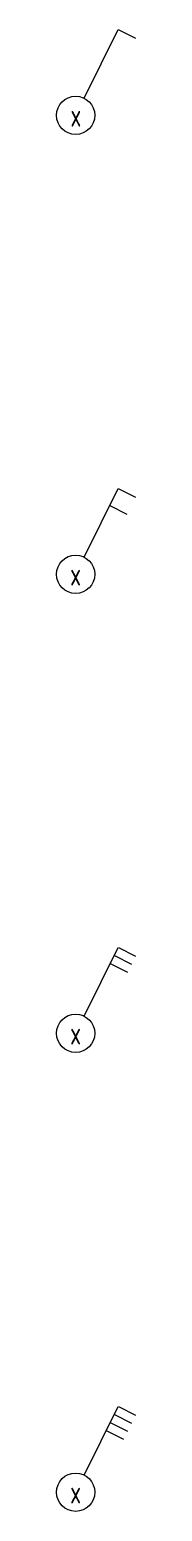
# Model space of a CAD drawing. Header units: metres. Extents: x -162 to 83385, y -62392 to -1971.
# Drawn here: x -43 to 133, y -5284 to -1998 of the extents above; entities that cross this region are included whole.
import ezdxf
from ezdxf.enums import TextEntityAlignment as Align

# ---------------------------------------------------------------- set-up
doc = ezdxf.new("R2010")
doc.units = ezdxf.units.M
doc.header["$LTSCALE"] = 0.5
for name, color, linetype, lineweight in [('ELIN_Attribut_01_Produkt_ID', 7, 'Continuous', 0), ('ELIN_Attribut_02_Stromkreis', 7, 'Continuous', 0), ('ELIN_Attribut_03_Verteilerbereich', 7, 'Continuous', 0), ('ELIN_Attribut_04_Montagehoehe', 7, 'Continuous', 0), ('ELIN_Attribut_05_Montageart', 7, 'Continuous', 0), ('ELIN_Attribut_06_Tuernummer', 7, 'Continuous', 0), ('ELIN_Attribut_07_Bemerkung', 7, 'Continuous', 0), ('ELIN_Attribut_08_Adresse', 7, 'Continuous', 0), ('ELIN_Attribut_10_AKZ1', 7, 'Continuous', 0), ('ELIN_Attribut_11_AKZ2', 7, 'Continuous', 0), ('ELIN_Attribut_12_Sonstiges1', 7, 'Continuous', 0), ('ELIN_Attribut_13_Sonstiges2', 7, 'Continuous', 0), ('ELIN_Attribut_14_Bauteil', 7, 'Continuous', 0), ('ELIN_Attribut_15_Ebene', 7, 'Continuous', 0), ('ELIN_Attribut_16_Raumnummer', 7, 'Continuous', 0), ('ELIN_Attribut_17_Raumname', 7, 'Continuous', 0), ('ELIN_Attribut_18_Montageabschnitt', 7, 'Continuous', 0), ('ELIN_Attribut_Basispunkt', 2, 'Continuous', 0), ('ELIN_Attribute_GEMOS', 11, 'Continuous', 0), ('ELIN_STS_WA_Schaltgeraete', 7, 'Continuous', 0)]:
    doc.layers.add(name, color=color, linetype=linetype, lineweight=lineweight)
doc.layers.get('0').off()
doc.styles.add('ELIN_Attribute', font='isocp.shx', dxfattribs={"width": 0.8})

# ---------------------------------------------------------------- blocks, each defined once
blk = doc.blocks.new('*U590')
at = {"color": 0}
for p, q in [((19, 38), (95, 190.1)), ((95, 190.1), (133, 171.1))]:
    blk.add_line(p, q, dxfattribs=at)
blk.add_circle((0, 0), 42.5, dxfattribs=at)
at = {"layer": 'ELIN_Attribut_01_Produkt_ID', "style": 'ELIN_Attribute', "width": 0.8, "flags": 8}
blk.add_attdef('01_PRODUKT_ID', (196.7, -18.9, 0), '', height=150, dxfattribs=at)
at = {"layer": 'ELIN_Attribut_02_Stromkreis', "style": 'ELIN_Attribute', "width": 0.8, "flags": 8}
blk.add_attdef('02_STROMKREIS', (194.3, 187.3, 0), '', height=150, dxfattribs=at)
at = {"layer": 'ELIN_Attribut_03_Verteilerbereich', "style": 'ELIN_Attribute', "width": 0.8, "flags": 8}
blk.add_attdef('03_VERTEILERBEREICH', (-247.5, -404.4, 0), '', height=125, dxfattribs=at)
at = {"layer": 'ELIN_Attribut_04_Montagehoehe', "style": 'ELIN_Attribute', "width": 0.8, "flags": 8}
blk.add_attdef('04_MONTAGEHOEHE', text='', height=125, dxfattribs=at).set_placement((-104.9, -14.6, 0), align=Align.RIGHT)
at = {"layer": 'ELIN_Attribut_05_Montageart', "style": 'ELIN_Attribute', "width": 0.8, "flags": 8}
blk.add_attdef('05_MONTAGEART', (168.4, -204.4, 0), '', height=125, dxfattribs=at)
at = {"layer": 'ELIN_Attribut_06_Tuernummer', "style": 'ELIN_Attribute', "width": 0.8, "flags": 8}
blk.add_attdef('06_TUERNUMMER', text='', height=125, dxfattribs=at).set_placement((-104.9, -214.6, 0), align=Align.RIGHT)
at = {"layer": 'ELIN_Attribut_07_Bemerkung', "style": 'ELIN_Attribute', "width": 0.8, "flags": 8}
blk.add_attdef('07_BEMERKUNG', (-247.5, -604.4, 0), '', height=125, dxfattribs=at)
at = {"layer": 'ELIN_Attribut_08_Adresse', "style": 'ELIN_Attribute', "width": 0.8, "flags": 8}
blk.add_attdef('08_ADRESSE', (-247.5, -804.4, 0), '', height=125, dxfattribs=at)
at = {"layer": 'ELIN_Attribut_10_AKZ1', "style": 'ELIN_Attribute', "width": 0.8, "flags": 8}
blk.add_attdef('10_AKZ1', (-247.5, -1204.4, 0), '', height=125, dxfattribs=at)
at = {"layer": 'ELIN_Attribut_11_AKZ2', "style": 'ELIN_Attribute', "width": 0.8, "flags": 8}
blk.add_attdef('11_AKZ2', (-247.5, -1404.4, 0), '', height=125, dxfattribs=at)
at = {"layer": 'ELIN_Attribut_12_Sonstiges1', "style": 'ELIN_Attribute', "width": 0.8, "flags": 8}
blk.add_attdef('12_SONSTIGES1', (-247.5, -1604.4, 0), '', height=125, dxfattribs=at)
at = {"layer": 'ELIN_Attribut_13_Sonstiges2', "style": 'ELIN_Attribute', "width": 0.8, "flags": 8}
blk.add_attdef('13_SONSTIGES2', (-247.5, -1804.4, 0), '', height=125, dxfattribs=at)
at = {"layer": 'ELIN_Attribut_14_Bauteil', "style": 'ELIN_Attribute', "width": 0.8, "flags": 8}
blk.add_attdef('14_BAUTEIL', (-247.5, -2004.4, 0), '', height=125, dxfattribs=at)
at = {"layer": 'ELIN_Attribut_15_Ebene', "style": 'ELIN_Attribute', "width": 0.8, "flags": 8}
blk.add_attdef('15_EBENE', (-247.5, -2204.4, 0), '', height=125, dxfattribs=at)
at = {"layer": 'ELIN_Attribut_16_Raumnummer', "style": 'ELIN_Attribute', "width": 0.8, "flags": 8}
blk.add_attdef('16_RAUMNUMMER', (-247.5, -2404.4, 0), '', height=125, dxfattribs=at)
at = {"layer": 'ELIN_Attribut_17_Raumname', "style": 'ELIN_Attribute', "width": 0.8, "flags": 8}
blk.add_attdef('17_RAUMNAME', (-247.5, -2604.4, 0), '', height=125, dxfattribs=at)
at = {"layer": 'ELIN_Attribut_18_Montageabschnitt', "style": 'ELIN_Attribute', "width": 0.8, "flags": 8}
blk.add_attdef('18_MONTAGEABSCHNITT', (-247.5, -2804.4, 0), '', height=125, dxfattribs=at)
at = {"layer": 'ELIN_Attribut_Basispunkt', "style": 'ELIN_Attribute', "width": 0.8, "flags": 8}
blk.add_attdef('Basispunkt', text='', height=50, dxfattribs=at).set_placement((0.5, 0.1), align=Align.MIDDLE)
at = {"layer": 'ELIN_Attribute_GEMOS', "style": 'ELIN_Attribute', "width": 0.6}
for tag, p in [('G01_PRO02ID', (1620.5, 183.6)), ('G02_BEZEICHNUNG', (1620.5, -14.6, 0)), ('G03_DESCRIPTION', (1620.5, -204.4, 0)), ('G04_GEMOS-SYMBOL', (1623.8, -404.4, 0)), ('G05_GEMOS-TYP', (1623.8, -604.4, 0)), ('G06_ORTSKENNUNG', (1620.5, -804.4, 0)), ('G08_FREI1', (1620.5, -1004.4, 0)), ('G08_FREI2', (1620.5, -1204.4, 0))]:
    blk.add_attdef(tag, p, '', height=125, dxfattribs=at)
blk = doc.blocks.new('ELIN_STS_AUSSCHALTER_2P')
at = {"color": 0}
for p, q in [((19, 38), (95, 190.1)), ((95, 190.1), (133, 171.1)), ((76.1, 152.2), (114.1, 133.2))]:
    blk.add_line(p, q, dxfattribs=at)
blk.add_circle((0, 0), 42.5, dxfattribs=at)
at = {"layer": 'ELIN_Attribut_01_Produkt_ID', "style": 'ELIN_Attribute', "width": 0.8, "flags": 8}
blk.add_attdef('01_PRODUKT_ID', (168, -15.5, 0), '', height=150, dxfattribs=at)
at = {"layer": 'ELIN_Attribut_02_Stromkreis', "style": 'ELIN_Attribute', "width": 0.8, "flags": 8}
blk.add_attdef('02_STROMKREIS', (168, 186, 0), '', height=150, dxfattribs=at)
at = {"layer": 'ELIN_Attribut_03_Verteilerbereich', "style": 'ELIN_Attribute', "width": 0.8, "flags": 8}
blk.add_attdef('03_VERTEILERBEREICH', (-247.5, -404.4, 0), '', height=125, dxfattribs=at)
at = {"layer": 'ELIN_Attribut_04_Montagehoehe', "style": 'ELIN_Attribute', "width": 0.8, "flags": 8}
blk.add_attdef('04_MONTAGEHOEHE', text='', height=125, dxfattribs=at).set_placement((-104.9, -14.6, 0), align=Align.RIGHT)
at = {"layer": 'ELIN_Attribut_05_Montageart', "style": 'ELIN_Attribute', "width": 0.8, "flags": 8}
blk.add_attdef('05_MONTAGEART', (168.4, -204.4, 0), '', height=125, dxfattribs=at)
at = {"layer": 'ELIN_Attribut_06_Tuernummer', "style": 'ELIN_Attribute', "width": 0.8, "flags": 8}
blk.add_attdef('06_TUERNUMMER', text='', height=125, dxfattribs=at).set_placement((-104.9, -214.6, 0), align=Align.RIGHT)
at = {"layer": 'ELIN_Attribut_07_Bemerkung', "style": 'ELIN_Attribute', "width": 0.8, "flags": 8}
blk.add_attdef('07_BEMERKUNG', (-247.5, -604.4, 0), '', height=125, dxfattribs=at)
at = {"layer": 'ELIN_Attribut_08_Adresse', "style": 'ELIN_Attribute', "width": 0.8, "flags": 8}
blk.add_attdef('08_ADRESSE', (-247.5, -804.4, 0), '', height=125, dxfattribs=at)
at = {"layer": 'ELIN_Attribut_10_AKZ1', "style": 'ELIN_Attribute', "width": 0.8, "flags": 8}
blk.add_attdef('10_AKZ1', (-247.5, -1204.4, 0), '', height=125, dxfattribs=at)
at = {"layer": 'ELIN_Attribut_11_AKZ2', "style": 'ELIN_Attribute', "width": 0.8, "flags": 8}
blk.add_attdef('11_AKZ2', (-247.5, -1404.4, 0), '', height=125, dxfattribs=at)
at = {"layer": 'ELIN_Attribut_12_Sonstiges1', "style": 'ELIN_Attribute', "width": 0.8, "flags": 8}
blk.add_attdef('12_SONSTIGES1', (-247.5, -1604.4, 0), '', height=125, dxfattribs=at)
at = {"layer": 'ELIN_Attribut_13_Sonstiges2', "style": 'ELIN_Attribute', "width": 0.8, "flags": 8}
blk.add_attdef('13_SONSTIGES2', (-247.5, -1804.4, 0), '', height=125, dxfattribs=at)
at = {"layer": 'ELIN_Attribut_14_Bauteil', "style": 'ELIN_Attribute', "width": 0.8, "flags": 8}
blk.add_attdef('14_BAUTEIL', (-247.5, -2004.4, 0), '', height=125, dxfattribs=at)
at = {"layer": 'ELIN_Attribut_15_Ebene', "style": 'ELIN_Attribute', "width": 0.8, "flags": 8}
blk.add_attdef('15_EBENE', (-247.5, -2204.4, 0), '', height=125, dxfattribs=at)
at = {"layer": 'ELIN_Attribut_16_Raumnummer', "style": 'ELIN_Attribute', "width": 0.8, "flags": 8}
blk.add_attdef('16_RAUMNUMMER', (-247.5, -2404.4, 0), '', height=125, dxfattribs=at)
at = {"layer": 'ELIN_Attribut_17_Raumname', "style": 'ELIN_Attribute', "width": 0.8, "flags": 8}
blk.add_attdef('17_RAUMNAME', (-247.5, -2604.4, 0), '', height=125, dxfattribs=at)
at = {"layer": 'ELIN_Attribut_18_Montageabschnitt', "style": 'ELIN_Attribute', "width": 0.8, "flags": 8}
blk.add_attdef('18_MONTAGEABSCHNITT', (-247.5, -2804.4, 0), '', height=125, dxfattribs=at)
at = {"layer": 'ELIN_Attribut_Basispunkt', "style": 'ELIN_Attribute', "width": 0.8, "flags": 8}
blk.add_attdef('Basispunkt', text='', height=50, dxfattribs=at).set_placement((0, 0), align=Align.MIDDLE)
at = {"layer": 'ELIN_Attribute_GEMOS', "style": 'ELIN_Attribute', "width": 0.6}
for tag, p in [('G01_PRO02ID', (1620.5, 183.6)), ('G02_BEZEICHNUNG', (1620.5, -14.6, 0)), ('G03_DESCRIPTION', (1620.5, -204.4, 0)), ('G04_GEMOS-SYMBOL', (1623.8, -404.4, 0)), ('G05_GEMOS-TYP', (1623.8, -604.4, 0)), ('G06_ORTSKENNUNG', (1620.5, -804.4, 0)), ('G08_FREI1', (1620.5, -1004.4, 0)), ('G08_FREI2', (1620.5, -1204.4, 0))]:
    blk.add_attdef(tag, p, '', height=125, dxfattribs=at)
blk = doc.blocks.new('ELIN_STS_AUSSCHALTER_3P')
at = {"color": 0}
for p, q in [((19, 38), (95, 190.1)), ((86.2, 172.4), (124.2, 153.4)), ((95.1, 190.3), (133.1, 171.2)), ((77.2, 154.5), (115.2, 135.5))]:
    blk.add_line(p, q, dxfattribs=at)
blk.add_circle((0, 0), 42.5, dxfattribs=at)
at = {"layer": 'ELIN_Attribut_01_Produkt_ID', "style": 'ELIN_Attribute', "width": 0.8, "flags": 8}
blk.add_attdef('01_PRODUKT_ID', (168.4, -14.6, 0), '', height=150, dxfattribs=at)
at = {"layer": 'ELIN_Attribut_02_Stromkreis', "style": 'ELIN_Attribute', "width": 0.8, "flags": 8}
blk.add_attdef('02_STROMKREIS', (168, 185.4, 0), '', height=150, dxfattribs=at)
at = {"layer": 'ELIN_Attribut_03_Verteilerbereich', "style": 'ELIN_Attribute', "width": 0.8, "flags": 8}
blk.add_attdef('03_VERTEILERBEREICH', (-247.5, -404.4, 0), '', height=125, dxfattribs=at)
at = {"layer": 'ELIN_Attribut_04_Montagehoehe', "style": 'ELIN_Attribute', "width": 0.8, "flags": 8}
blk.add_attdef('04_MONTAGEHOEHE', text='', height=125, dxfattribs=at).set_placement((-104.9, -14.6, 0), align=Align.RIGHT)
at = {"layer": 'ELIN_Attribut_05_Montageart', "style": 'ELIN_Attribute', "width": 0.8, "flags": 8}
blk.add_attdef('05_MONTAGEART', (168.4, -204.4, 0), '', height=125, dxfattribs=at)
at = {"layer": 'ELIN_Attribut_06_Tuernummer', "style": 'ELIN_Attribute', "width": 0.8, "flags": 8}
blk.add_attdef('06_TUERNUMMER', text='', height=125, dxfattribs=at).set_placement((-104.9, -214.6, 0), align=Align.RIGHT)
at = {"layer": 'ELIN_Attribut_07_Bemerkung', "style": 'ELIN_Attribute', "width": 0.8, "flags": 8}
blk.add_attdef('07_BEMERKUNG', (-247.5, -604.4, 0), '', height=125, dxfattribs=at)
at = {"layer": 'ELIN_Attribut_08_Adresse', "style": 'ELIN_Attribute', "width": 0.8, "flags": 8}
blk.add_attdef('08_ADRESSE', (-247.5, -804.4, 0), '', height=125, dxfattribs=at)
at = {"layer": 'ELIN_Attribut_10_AKZ1', "style": 'ELIN_Attribute', "width": 0.8, "flags": 8}
blk.add_attdef('10_AKZ1', (-247.5, -1204.4, 0), '', height=125, dxfattribs=at)
at = {"layer": 'ELIN_Attribut_11_AKZ2', "style": 'ELIN_Attribute', "width": 0.8, "flags": 8}
blk.add_attdef('11_AKZ2', (-247.5, -1404.4, 0), '', height=125, dxfattribs=at)
at = {"layer": 'ELIN_Attribut_12_Sonstiges1', "style": 'ELIN_Attribute', "width": 0.8, "flags": 8}
blk.add_attdef('12_SONSTIGES1', (-247.5, -1604.4, 0), '', height=125, dxfattribs=at)
at = {"layer": 'ELIN_Attribut_13_Sonstiges2', "style": 'ELIN_Attribute', "width": 0.8, "flags": 8}
blk.add_attdef('13_SONSTIGES2', (-247.5, -1804.4, 0), '', height=125, dxfattribs=at)
at = {"layer": 'ELIN_Attribut_14_Bauteil', "style": 'ELIN_Attribute', "width": 0.8, "flags": 8}
blk.add_attdef('14_BAUTEIL', (-247.5, -2004.4, 0), '', height=125, dxfattribs=at)
at = {"layer": 'ELIN_Attribut_15_Ebene', "style": 'ELIN_Attribute', "width": 0.8, "flags": 8}
blk.add_attdef('15_EBENE', (-247.5, -2204.4, 0), '', height=125, dxfattribs=at)
at = {"layer": 'ELIN_Attribut_16_Raumnummer', "style": 'ELIN_Attribute', "width": 0.8, "flags": 8}
blk.add_attdef('16_RAUMNUMMER', (-247.5, -2404.4, 0), '', height=125, dxfattribs=at)
at = {"layer": 'ELIN_Attribut_17_Raumname', "style": 'ELIN_Attribute', "width": 0.8, "flags": 8}
blk.add_attdef('17_RAUMNAME', (-247.5, -2604.4, 0), '', height=125, dxfattribs=at)
at = {"layer": 'ELIN_Attribut_18_Montageabschnitt', "style": 'ELIN_Attribute', "width": 0.8, "flags": 8}
blk.add_attdef('18_MONTAGEABSCHNITT', (-247.5, -2804.4, 0), '', height=125, dxfattribs=at)
at = {"layer": 'ELIN_Attribut_Basispunkt', "style": 'ELIN_Attribute', "width": 0.8, "flags": 8}
blk.add_attdef('Basispunkt', text='', height=50, dxfattribs=at).set_placement((0, 0), align=Align.MIDDLE)
at = {"layer": 'ELIN_Attribute_GEMOS', "style": 'ELIN_Attribute', "width": 0.6}
for tag, p in [('G01_PRO02ID', (1620.5, 183.6)), ('G02_BEZEICHNUNG', (1620.5, -14.6, 0)), ('G03_DESCRIPTION', (1620.5, -204.4, 0)), ('G04_GEMOS-SYMBOL', (1623.8, -404.4, 0)), ('G05_GEMOS-TYP', (1623.8, -604.4, 0)), ('G06_ORTSKENNUNG', (1620.5, -804.4, 0)), ('G08_FREI1', (1620.5, -1004.4, 0)), ('G08_FREI2', (1620.5, -1204.4, 0))]:
    blk.add_attdef(tag, p, '', height=125, dxfattribs=at)
blk = doc.blocks.new('ELIN_STS_AUSSCHALTER_ALLP')
at = {"color": 0}
for p, q in [((19, 38), (95, 190.1)), ((86.2, 172.4), (124.2, 153.4)), ((95.1, 190.3), (133.1, 171.2)), ((68.3, 136.6), (106.3, 117.6)), ((77.2, 154.5), (115.2, 135.5))]:
    blk.add_line(p, q, dxfattribs=at)
blk.add_circle((0, 0), 42.5, dxfattribs=at)
at = {"layer": 'ELIN_Attribut_01_Produkt_ID', "style": 'ELIN_Attribute', "width": 0.8, "flags": 8}
blk.add_attdef('01_PRODUKT_ID', (168.4, -14.6, 0), '', height=150, dxfattribs=at)
at = {"layer": 'ELIN_Attribut_02_Stromkreis', "style": 'ELIN_Attribute', "width": 0.8, "flags": 8}
blk.add_attdef('02_STROMKREIS', (168.4, 185.4, 0), '', height=150, dxfattribs=at)
at = {"layer": 'ELIN_Attribut_03_Verteilerbereich', "style": 'ELIN_Attribute', "width": 0.8, "flags": 8}
blk.add_attdef('03_VERTEILERBEREICH', (-247.5, -404.4, 0), '', height=125, dxfattribs=at)
at = {"layer": 'ELIN_Attribut_04_Montagehoehe', "style": 'ELIN_Attribute', "width": 0.8, "flags": 8}
blk.add_attdef('04_MONTAGEHOEHE', text='', height=125, dxfattribs=at).set_placement((-104.9, -14.6, 0), align=Align.RIGHT)
at = {"layer": 'ELIN_Attribut_05_Montageart', "style": 'ELIN_Attribute', "width": 0.8, "flags": 8}
blk.add_attdef('05_MONTAGEART', (168.4, -204.4, 0), '', height=125, dxfattribs=at)
at = {"layer": 'ELIN_Attribut_06_Tuernummer', "style": 'ELIN_Attribute', "width": 0.8, "flags": 8}
blk.add_attdef('06_TUERNUMMER', text='', height=125, dxfattribs=at).set_placement((-104.9, -214.6, 0), align=Align.RIGHT)
at = {"layer": 'ELIN_Attribut_07_Bemerkung', "style": 'ELIN_Attribute', "width": 0.8, "flags": 8}
blk.add_attdef('07_BEMERKUNG', (-247.5, -604.4, 0), '', height=125, dxfattribs=at)
at = {"layer": 'ELIN_Attribut_08_Adresse', "style": 'ELIN_Attribute', "width": 0.8, "flags": 8}
blk.add_attdef('08_ADRESSE', (-247.5, -804.4, 0), '', height=125, dxfattribs=at)
at = {"layer": 'ELIN_Attribut_10_AKZ1', "style": 'ELIN_Attribute', "width": 0.8, "flags": 8}
blk.add_attdef('10_AKZ1', (-247.5, -1204.4, 0), '', height=125, dxfattribs=at)
at = {"layer": 'ELIN_Attribut_11_AKZ2', "style": 'ELIN_Attribute', "width": 0.8, "flags": 8}
blk.add_attdef('11_AKZ2', (-247.5, -1404.4, 0), '', height=125, dxfattribs=at)
at = {"layer": 'ELIN_Attribut_12_Sonstiges1', "style": 'ELIN_Attribute', "width": 0.8, "flags": 8}
blk.add_attdef('12_SONSTIGES1', (-247.5, -1604.4, 0), '', height=125, dxfattribs=at)
at = {"layer": 'ELIN_Attribut_13_Sonstiges2', "style": 'ELIN_Attribute', "width": 0.8, "flags": 8}
blk.add_attdef('13_SONSTIGES2', (-247.5, -1804.4, 0), '', height=125, dxfattribs=at)
at = {"layer": 'ELIN_Attribut_14_Bauteil', "style": 'ELIN_Attribute', "width": 0.8, "flags": 8}
blk.add_attdef('14_BAUTEIL', (-247.5, -2004.4, 0), '', height=125, dxfattribs=at)
at = {"layer": 'ELIN_Attribut_15_Ebene', "style": 'ELIN_Attribute', "width": 0.8, "flags": 8}
blk.add_attdef('15_EBENE', (-247.5, -2204.4, 0), '', height=125, dxfattribs=at)
at = {"layer": 'ELIN_Attribut_16_Raumnummer', "style": 'ELIN_Attribute', "width": 0.8, "flags": 8}
blk.add_attdef('16_RAUMNUMMER', (-247.5, -2404.4, 0), '', height=125, dxfattribs=at)
at = {"layer": 'ELIN_Attribut_17_Raumname', "style": 'ELIN_Attribute', "width": 0.8, "flags": 8}
blk.add_attdef('17_RAUMNAME', (-247.5, -2604.4, 0), '', height=125, dxfattribs=at)
at = {"layer": 'ELIN_Attribut_18_Montageabschnitt', "style": 'ELIN_Attribute', "width": 0.8, "flags": 8}
blk.add_attdef('18_MONTAGEABSCHNITT', (-247.5, -2804.4, 0), '', height=125, dxfattribs=at)
at = {"layer": 'ELIN_Attribut_Basispunkt', "style": 'ELIN_Attribute', "width": 0.8, "flags": 8}
blk.add_attdef('Basispunkt', text='', height=50, dxfattribs=at).set_placement((0, 0), align=Align.MIDDLE)
at = {"layer": 'ELIN_Attribute_GEMOS', "style": 'ELIN_Attribute', "width": 0.6}
for tag, p in [('G01_PRO02ID', (1620.5, 183.6)), ('G02_BEZEICHNUNG', (1620.5, -14.6, 0)), ('G03_DESCRIPTION', (1620.5, -204.4, 0)), ('G04_GEMOS-SYMBOL', (1623.8, -404.4, 0)), ('G05_GEMOS-TYP', (1623.8, -604.4, 0)), ('G06_ORTSKENNUNG', (1620.5, -804.4, 0)), ('G08_FREI1', (1620.5, -1004.4, 0)), ('G08_FREI2', (1620.5, -1204.4, 0))]:
    blk.add_attdef(tag, p, '', height=125, dxfattribs=at)

msp = doc.modelspace()

# ---------------------------------------------------------------- block references
at = {"layer": 'ELIN_STS_WA_Schaltgeraete', "lineweight": 0}
ref = msp.add_blockref('*U590', (0, -2187.8), dxfattribs=at)
ref.add_attrib('Basispunkt', 'x', dxfattribs={"layer": 'ELIN_Attribut_Basispunkt', "height": 50, "style": 'ELIN_Attribute', "width": 0.8}).set_placement((0.5, -2187.8), align=Align.MIDDLE)
ref = msp.add_blockref('ELIN_STS_AUSSCHALTER_2P', (0, -3205.7), dxfattribs=at)
ref.add_attrib('Basispunkt', 'x', dxfattribs={"layer": 'ELIN_Attribut_Basispunkt', "height": 50, "style": 'ELIN_Attribute', "width": 0.8}).set_placement((0, -3205.7), align=Align.MIDDLE)
ref = msp.add_blockref('ELIN_STS_AUSSCHALTER_3P', (0, -4223.6), dxfattribs=at)
ref.add_attrib('Basispunkt', 'x', dxfattribs={"layer": 'ELIN_Attribut_Basispunkt', "height": 50, "style": 'ELIN_Attribute', "width": 0.8}).set_placement((0, -4223.6), align=Align.MIDDLE)
ref = msp.add_blockref('ELIN_STS_AUSSCHALTER_ALLP', (0, -5241.5), dxfattribs=at)
ref.add_attrib('Basispunkt', 'x', dxfattribs={"layer": 'ELIN_Attribut_Basispunkt', "height": 50, "style": 'ELIN_Attribute', "width": 0.8}).set_placement((0, -5241.5), align=Align.MIDDLE)

doc.saveas('drawing.dxf')
